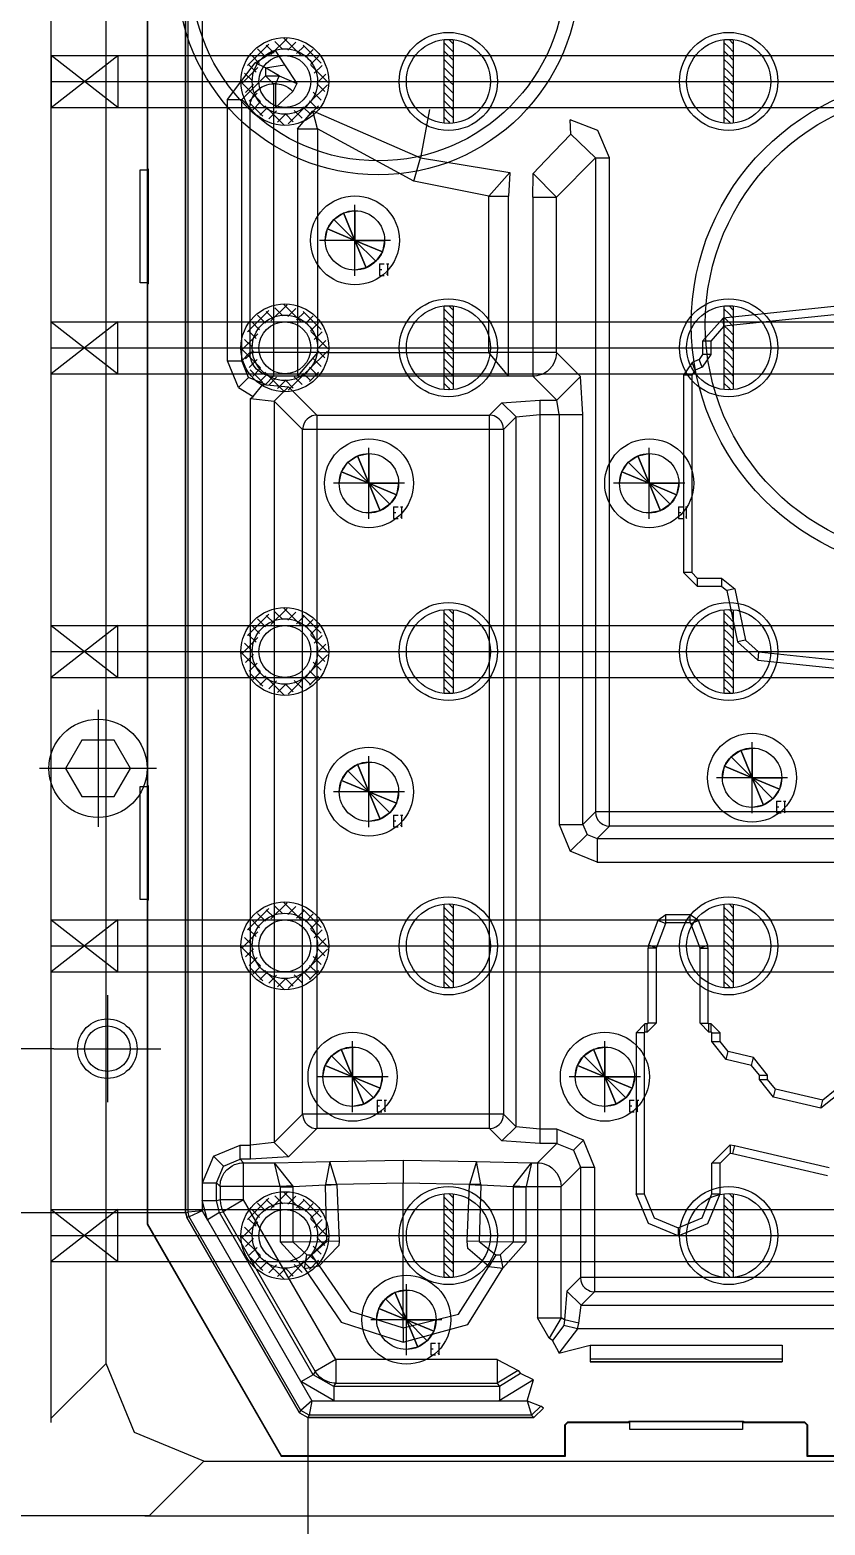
# Model space of a CAD drawing. Header units: millimetres. Extents: x -1 to 1014, y -756 to 757.
# Drawn here: x 95.2 to 140.9, y 82.8 to 168.7 of the extents above; entities that cross this region are included whole.
import ezdxf

# ---------------------------------------------------------------- set-up
doc = ezdxf.new("R2010")
doc.units = ezdxf.units.MM

# ---------------------------------------------------------------- blocks, each defined once
blk = doc.blocks.new('blockName2')
for points in [[(96.4318, 88.6623), (96.4318, 192.06)], [(99.5803, 92.0577), (99.5803, 191.791)], [(101.942, 184.652), (101.942, 160.679)], [(101.97, 184.652), (101.97, 160.698)], [(104.147, 184.652), (104.147, 100.708)], [(104.147, 100.708), (104.147, 184.652)], [(104.291, 100.747), (104.291, 184.652)], [(105.109, 184.652), (105.109, 100.82)], [(108.943, 167.884), (107.716, 166.657)], [(108.74, 167.157), (108.285, 167.612)], [(109.244, 167.365), (108.789, 167.82)], [(109.984, 168.213), (109.06, 167.289)], [(109.747, 167.574), (109.292, 168.029)], [(110.804, 167.229), (109.796, 168.238)], [(110.487, 168.004), (110.032, 167.549)], [(110.991, 167.796), (110.536, 167.341)], [(111.944, 166.802), (110.921, 167.824)], [(111.494, 167.587), (111.039, 167.132)], [(118.991, 168.143), (118.991, 163.338)], [(118.991, 167.976), (119.26, 167.707)], [(119.26, 167.707), (119.528, 167.439)], [(119.286, 168.156), (119.528, 167.913)], [(119.528, 168.143), (119.528, 163.338)], [(135.105, 168.143), (135.105, 163.338)], [(135.105, 167.976), (135.374, 167.707)], [(135.374, 167.707), (135.642, 167.439)], [(135.4, 168.156), (135.642, 167.913)], [(135.642, 168.143), (135.642, 163.338)], [(96.4318, 167.234), (270.999, 167.234)], [(96.4318, 167.234), (96.4318, 164.247)], [(96.4318, 164.247), (100.264, 167.234)], [(100.264, 164.247), (96.4318, 167.234)], [(100.264, 167.234), (100.264, 164.247)], [(106.562, 164.713), (108.149, 166.807)], [(108.2, 166.273), (107.745, 166.728)], [(108.409, 166.776), (107.954, 167.231)], [(108.149, 166.807), (109.309, 167.518)], [(108.737, 166.516), (108.149, 166.808)], [(109.309, 167.518), (109.838, 166.694)], [(111.791, 167.171), (111.336, 166.716)], [(118.991, 167.501), (119.259, 167.234)], [(118.991, 167.026), (119.26, 166.758)], [(119.259, 167.234), (119.26, 167.233)], [(119.26, 167.233), (119.528, 166.964)], [(119.26, 166.758), (119.528, 166.489)], [(135.105, 167.501), (135.373, 167.234)], [(135.105, 167.026), (135.374, 166.758)], [(135.373, 167.234), (135.374, 167.233)], [(135.374, 167.233), (135.642, 166.964)], [(135.374, 166.758), (135.642, 166.489)], [(107.378, 164.713), (108.737, 166.072)], [(108.311, 166.54), (107.388, 165.617)], [(107.992, 165.769), (107.537, 166.224)], [(108.737, 166.516), (109.838, 166.694)], [(108.737, 166.516), (108.737, 166.072)], [(109.529, 166.072), (108.737, 166.516)], [(108.737, 166.072), (109.529, 166.072)], [(109.205, 165.604), (108.737, 166.072)], [(109.529, 166.072), (109.322, 165.604)], [(109.529, 166.072), (110.544, 165.618)], [(109.838, 166.694), (110.544, 165.618)], [(112.357, 165.677), (111.349, 166.685)], [(111.999, 166.668), (111.544, 166.213)], [(112.208, 166.164), (111.708, 165.665)], [(118.991, 166.552), (119.26, 166.283)], [(118.991, 166.077), (119.26, 165.808)], [(119.26, 166.283), (119.528, 166.014)], [(135.105, 166.552), (135.374, 166.283)], [(135.105, 166.077), (135.374, 165.808)], [(135.374, 166.283), (135.642, 166.014)], [(96.4318, 165.741), (272.492, 165.741)], [(108.455, 164.594), (107.356, 165.692)], [(108.051, 165.568), (107.596, 165.113)], [(108.26, 165.065), (107.805, 164.61)], [(107.846, 164.245), (107.881, 164.547), (107.97, 164.806), (108.092, 165.02), (108.234, 165.191), (108.384, 165.324), (108.537, 165.425), (108.686, 165.499), (108.828, 165.549), (108.961, 165.581), (109.082, 165.598), (109.205, 165.604)], [(109.205, 165.604), (109.205, 148.799)], [(109.322, 165.604), (109.205, 165.604)], [(109.322, 165.604), (109.431, 165.6), (109.538, 165.587), (109.653, 165.563), (109.778, 165.525), (109.91, 165.47), (110.046, 165.394), (110.186, 165.294), (110.323, 165.164)], [(109.322, 165.604), (109.322, 164.245)], [(109.322, 164.245), (110.323, 165.164)], [(110.544, 165.618), (110.323, 165.164)], [(112.303, 165.547), (111.205, 164.449)], [(111.94, 164.67), (111.485, 165.125)], [(112.148, 165.173), (111.693, 165.628)], [(118.991, 165.602), (119.26, 165.333)], [(118.991, 165.127), (119.26, 164.859)], [(119.26, 165.808), (119.328, 165.741)], [(119.26, 165.333), (119.528, 165.065)], [(119.328, 165.741), (119.528, 165.54)], [(135.105, 165.602), (135.374, 165.333)], [(135.105, 165.127), (135.374, 164.859)], [(135.374, 165.808), (135.441, 165.741)], [(135.374, 165.333), (135.642, 165.065)], [(135.441, 165.741), (135.642, 165.54)], [(96.4318, 164.247), (270.999, 164.247)], [(106.562, 164.713), (107.378, 164.713)], [(106.562, 149.69), (106.562, 164.713)], [(107.378, 149.69), (107.378, 164.713)], [(107.378, 164.713), (107.846, 164.245)], [(107.846, 164.245), (107.846, 150.158)], [(107.846, 164.245), (109.322, 164.245)], [(108.596, 163.741), (107.86, 164.476)], [(108.468, 164.561), (108.013, 164.106)], [(108.884, 164.265), (108.429, 163.81)], [(109.811, 163.237), (108.713, 164.336)], [(111.151, 164.396), (110.053, 163.297)], [(111.35, 163.835), (110.895, 164.29)], [(111.8, 164.332), (111.269, 163.801)], [(111.731, 164.166), (111.276, 164.621)], [(118.991, 164.653), (119.26, 164.384)], [(118.991, 164.178), (119.26, 163.909)], [(119.26, 164.859), (119.528, 164.59)], [(119.26, 164.384), (119.396, 164.247)], [(119.396, 164.247), (119.528, 164.115)], [(135.105, 164.653), (135.374, 164.384)], [(135.105, 164.178), (135.374, 163.909)], [(135.374, 164.859), (135.642, 164.59)], [(135.374, 164.384), (135.51, 164.247)], [(135.51, 164.247), (135.642, 164.115)], [(109.388, 164.056), (108.933, 163.601)], [(109.936, 163.892), (109.436, 163.393)], [(110.343, 163.417), (109.888, 163.872)], [(110.847, 163.626), (110.392, 164.081)], [(110.592, 163.02), (111.474, 164.054)], [(111.474, 164.054), (117.661, 161.343)], [(111.736, 163.02), (111.474, 164.054)], [(118.181, 164.123), (117.661, 161.343)], [(118.991, 163.703), (119.26, 163.434)], [(119.26, 163.909), (119.528, 163.641)], [(119.26, 163.434), (119.365, 163.329)], [(126.298, 162.718), (126.266, 163.533)], [(128.526, 161.359), (127.859, 162.928), (126.266, 163.533)], [(135.105, 163.703), (135.374, 163.434)], [(135.374, 163.909), (135.642, 163.641)], [(135.374, 163.434), (135.479, 163.329)], [(110.592, 163.02), (110.592, 148.799)], [(110.592, 163.02), (111.736, 163.02)], [(111.736, 163.02), (111.736, 150.158)], [(117.269, 160.006), (111.736, 163.02)], [(124.85, 161.189), (126.298, 162.718)], [(126.298, 162.718), (127.71, 161.359)], [(117.269, 160.006), (117.661, 161.343)], [(117.661, 161.343), (122.794, 160.502)], [(124.134, 160.455), (124.85, 161.189)], [(125.469, 159.096), (127.71, 161.359)], [(127.71, 161.359), (127.71, 123.757)], [(127.71, 161.359), (128.526, 161.359)], [(128.526, 122.941), (128.526, 161.359)], [(101.533, 160.653), (101.97, 160.656)], [(101.533, 154.163), (101.533, 160.653)], [(101.95, 160.685), (101.942, 160.679)], [(102.013, 160.698), (101.97, 160.698)], [(101.994, 160.679), (101.97, 160.656)], [(101.97, 154.161), (101.97, 160.656)], [(102.013, 154.118), (102.013, 160.698)], [(121.579, 159.144), (117.269, 160.006)], [(121.579, 159.144), (122.794, 160.502)], [(122.794, 160.502), (122.794, 160.491), (122.793, 160.472), (122.723, 159.144)], [(124.109, 159.096), (124.133, 160.359), (124.133, 160.408), (124.134, 160.455)], [(124.134, 160.455), (125.469, 159.096)], [(121.579, 150.158), (121.579, 159.144)], [(121.579, 159.144), (122.723, 159.144)], [(122.723, 148.799), (122.723, 159.144)], [(124.109, 159.096), (124.109, 148.799)], [(124.109, 159.096), (125.469, 159.096)], [(125.469, 150.158), (125.469, 159.096)], [(113.889, 154.563), (113.889, 158.656)], [(115.935, 156.609), (111.842, 156.609)], [(115.301, 155.264), (115.301, 154.593), (115.569, 154.593)], [(115.301, 155.264), (115.569, 155.264)], [(115.301, 154.929), (115.435, 154.929)], [(115.703, 154.705), (115.771, 154.593), (115.771, 155.264)], [(115.703, 155.264), (115.838, 155.264)], [(101.97, 154.161), (101.533, 154.163)], [(101.942, 154.137), (101.942, 125.242)], [(101.95, 154.131), (101.942, 154.137)], [(101.994, 154.137), (101.97, 154.161)], [(101.97, 154.118), (101.97, 125.261)], [(102.013, 154.118), (101.97, 154.118)], [(108.943, 152.576), (107.716, 151.349)], [(108.74, 151.849), (108.285, 152.304)], [(109.244, 152.057), (108.789, 152.512)], [(109.984, 152.904), (109.06, 151.981)], [(109.747, 152.266), (109.292, 152.721)], [(110.804, 151.921), (109.796, 152.929)], [(110.487, 152.696), (110.032, 152.241)], [(110.991, 152.487), (110.536, 152.032)], [(111.944, 151.494), (110.921, 152.516)], [(111.494, 152.279), (111.039, 151.824)], [(118.991, 152.834), (118.991, 148.03)], [(118.991, 152.668), (119.26, 152.399)], [(118.991, 152.193), (119.259, 151.926)], [(119.26, 152.399), (119.528, 152.13)], [(119.286, 152.848), (119.528, 152.605)], [(119.528, 152.834), (119.528, 148.03)], [(135.055, 152.137), (133.867, 150.818)], [(142.143, 152.882), (135.055, 152.137)], [(135.105, 151.668), (135.055, 152.137)], [(135.105, 152.834), (135.105, 148.03)], [(135.105, 152.668), (135.374, 152.399)], [(142.192, 152.413), (135.105, 151.668)], [(135.105, 152.193), (135.373, 151.926)], [(135.374, 152.399), (135.642, 152.13)], [(135.4, 152.848), (135.642, 152.605)], [(135.642, 152.834), (135.642, 148.03)], [(96.4318, 151.926), (270.999, 151.926)], [(96.4318, 148.939), (96.4318, 151.926)], [(96.4318, 151.926), (100.264, 148.939)], [(100.264, 151.926), (96.4318, 148.939)], [(100.264, 148.939), (100.264, 151.926)], [(108.2, 150.964), (107.745, 151.419)], [(108.409, 151.468), (107.954, 151.923)], [(111.791, 151.863), (111.336, 151.408)], [(112.357, 150.368), (111.349, 151.377)], [(111.999, 151.359), (111.544, 150.904)], [(118.991, 151.718), (119.26, 151.45)], [(119.259, 151.926), (119.26, 151.924)], [(119.26, 151.924), (119.528, 151.656)], [(119.26, 151.45), (119.528, 151.181)], [(135.105, 151.668), (134.34, 150.818)], [(135.105, 151.718), (135.374, 151.45)], [(135.373, 151.926), (135.374, 151.924)], [(135.374, 151.924), (135.642, 151.656)], [(135.374, 151.45), (135.642, 151.181)], [(96.4318, 150.432), (272.492, 150.432)], [(108.311, 151.232), (107.388, 150.309)], [(107.992, 150.461), (107.537, 150.916)], [(112.208, 150.856), (111.708, 150.356)], [(118.991, 151.243), (119.26, 150.975)], [(118.991, 150.769), (119.26, 150.5)], [(119.26, 150.975), (119.528, 150.706)], [(119.26, 150.5), (119.328, 150.432)], [(119.328, 150.432), (119.528, 150.231)], [(134.34, 150.818), (133.867, 150.818)], [(133.867, 150.818), (133.867, 150.039)], [(134.34, 150.818), (134.34, 150.039)], [(135.105, 151.243), (135.374, 150.975)], [(135.105, 150.769), (135.374, 150.5)], [(135.374, 150.975), (135.642, 150.706)], [(135.374, 150.5), (135.441, 150.432)], [(135.441, 150.432), (135.642, 150.231)], [(107.198, 148.151), (106.562, 149.69)], [(106.562, 149.69), (107.378, 149.69)], [(108.455, 149.285), (107.356, 150.384)], [(107.846, 150.158), (107.378, 149.69)], [(107.774, 148.727), (107.378, 149.69)], [(108.051, 150.26), (107.596, 149.805)], [(108.26, 149.756), (107.805, 149.301)], [(109.205, 148.799), (109.077, 148.805), (108.956, 148.823), (108.824, 148.855), (108.682, 148.906), (108.533, 148.98), (108.382, 149.081), (108.232, 149.214), (108.091, 149.385), (107.969, 149.598), (107.881, 149.856), (107.846, 150.158)], [(111.736, 150.158), (107.846, 150.158)], [(111.736, 150.158), (110.592, 148.799)], [(112.303, 150.239), (111.205, 149.141)], [(111.94, 149.361), (111.485, 149.816)], [(112.148, 149.865), (111.693, 150.32)], [(111.736, 150.158), (121.579, 150.158)], [(118.991, 150.294), (119.26, 150.025)], [(118.991, 149.819), (119.26, 149.55)], [(119.26, 150.025), (119.528, 149.757)], [(119.26, 149.55), (119.528, 149.282)], [(122.723, 148.799), (121.579, 150.158)], [(125.469, 150.158), (121.579, 150.158)], [(125.469, 150.158), (125.433, 149.856), (125.345, 149.597), (125.223, 149.384), (125.081, 149.212), (124.931, 149.079), (124.778, 148.978), (124.629, 148.905), (124.486, 148.854), (124.353, 148.822), (124.233, 148.805), (124.109, 148.799)], [(126.852, 148.775), (125.469, 150.158)], [(133.266, 149.587), (132.777, 148.862)], [(133.674, 149.752), (133.266, 149.587)], [(133.443, 149.149), (133.266, 149.587)], [(133.867, 150.039), (133.674, 149.752)], [(133.851, 149.314), (133.674, 149.752)], [(134.34, 150.039), (133.851, 149.314)], [(134.34, 150.039), (133.867, 150.039)], [(135.105, 150.294), (135.374, 150.025)], [(135.105, 149.819), (135.374, 149.55)], [(135.374, 150.025), (135.642, 149.757)], [(135.374, 149.55), (135.642, 149.282)], [(96.4318, 148.939), (270.999, 148.939)], [(107.774, 148.727), (107.198, 148.151)], [(108.737, 148.331), (107.774, 148.727)], [(108.596, 148.432), (107.86, 149.168)], [(108.468, 149.253), (108.013, 148.798)], [(108.884, 148.956), (108.429, 148.501)], [(109.811, 147.929), (108.713, 149.027)], [(109.205, 148.799), (108.737, 148.331)], [(109.388, 148.748), (108.933, 148.293)], [(110.592, 148.799), (109.205, 148.799)], [(111.151, 149.087), (110.053, 147.989)], [(110.847, 148.318), (110.392, 148.773)], [(122.723, 148.799), (110.592, 148.799)], [(111.35, 148.526), (110.895, 148.981)], [(111.8, 149.023), (111.269, 148.492)], [(111.731, 148.858), (111.276, 149.313)], [(118.991, 149.344), (119.26, 149.076)], [(118.991, 148.87), (119.26, 148.601)], [(119.26, 149.076), (119.396, 148.939)], [(119.396, 148.939), (119.528, 148.807)], [(124.109, 148.799), (122.723, 148.799)], [(125.493, 147.416), (124.109, 148.799)], [(125.493, 147.416), (126.852, 148.775)], [(126.994, 146.6), (126.852, 148.775)], [(132.777, 148.862), (132.777, 137.509)], [(133.249, 148.862), (132.777, 148.862)], [(133.443, 149.149), (133.249, 148.862)], [(133.249, 148.862), (133.249, 137.509)], [(133.851, 149.314), (133.443, 149.149)], [(135.105, 149.344), (135.374, 149.076)], [(135.105, 148.87), (135.374, 148.601)], [(135.374, 149.076), (135.51, 148.939)], [(135.51, 148.939), (135.642, 148.807)], [(107.198, 148.151), (108.039, 147.63)], [(108.039, 147.63), (108.587, 148.323)], [(108.587, 148.323), (108.737, 148.331)], [(108.587, 148.323), (110.064, 148.189)], [(109.249, 147.373), (110.064, 148.189)], [(109.936, 148.584), (109.436, 148.084)], [(110.343, 148.109), (109.888, 148.564)], [(110.064, 148.189), (111.696, 146.558)], [(118.991, 148.395), (119.26, 148.126)], [(119.26, 148.601), (119.528, 148.332)], [(119.26, 148.126), (119.365, 148.021)], [(135.105, 148.395), (135.374, 148.126)], [(135.374, 148.601), (135.642, 148.332)], [(135.374, 148.126), (135.479, 148.021)], [(107.889, 147.515), (108.039, 147.629)], [(107.889, 103.789), (107.889, 147.515)], [(107.889, 147.515), (109.249, 147.373)], [(109.249, 147.373), (109.249, 104.747)], [(110.88, 145.742), (109.249, 147.373)], [(121.619, 146.558), (122.335, 147.274)], [(122.335, 147.274), (124.511, 147.416)], [(123.151, 146.458), (122.335, 147.274)], [(124.511, 147.416), (124.511, 104.704)], [(124.511, 147.416), (125.493, 147.416)], [(125.634, 146.6), (125.493, 147.416)], [(111.696, 146.558), (111.612, 146.553), (111.527, 146.539), (111.434, 146.513), (111.336, 146.472), (111.236, 146.414), (111.136, 146.333), (111.043, 146.228), (110.962, 146.095), (110.903, 145.932), (110.88, 145.742)], [(111.696, 146.558), (121.619, 146.558)], [(111.696, 146.558), (111.696, 105.562)], [(121.619, 105.562), (121.619, 146.558)], [(122.435, 145.742), (122.412, 145.933), (122.353, 146.095), (122.272, 146.228), (122.178, 146.333), (122.079, 146.413), (121.98, 146.472), (121.883, 146.513), (121.791, 146.539), (121.707, 146.553), (121.619, 146.558)], [(123.151, 146.458), (122.435, 145.742)], [(123.151, 146.458), (124.511, 146.6)], [(123.151, 105.662), (123.151, 146.458)], [(124.511, 146.6), (126.994, 146.6)], [(125.634, 146.6), (125.634, 123.041)], [(126.994, 123.041), (126.994, 146.6)], [(122.435, 145.742), (110.88, 145.742)], [(110.88, 106.378), (110.88, 145.742)], [(122.435, 145.742), (122.435, 106.378)], [(114.694, 140.597), (114.694, 144.69)], [(130.808, 140.597), (130.808, 144.69)], [(116.741, 142.644), (112.648, 142.644)], [(132.855, 142.644), (128.762, 142.644)], [(116.106, 141.299), (116.106, 140.628), (116.375, 140.628)], [(116.106, 141.299), (116.375, 141.299)], [(116.106, 140.963), (116.241, 140.963)], [(116.509, 140.739), (116.576, 140.628), (116.576, 141.299)], [(116.509, 141.299), (116.643, 141.299)], [(132.489, 141.299), (132.489, 140.628), (132.757, 140.628)], [(132.489, 141.299), (132.757, 141.299)], [(132.489, 140.963), (132.623, 140.963)], [(132.892, 140.739), (132.959, 140.628), (132.959, 141.299)], [(132.892, 141.299), (133.026, 141.299)], [(133.249, 137.509), (132.777, 137.509)], [(132.777, 137.509), (133.559, 136.728)], [(133.249, 137.509), (133.559, 137.2)], [(133.559, 137.2), (134.958, 137.2)], [(133.559, 137.2), (133.559, 136.728)], [(133.559, 136.728), (134.958, 136.728)], [(134.958, 137.2), (134.958, 136.728)], [(134.958, 137.2), (135.722, 136.581)], [(134.958, 136.728), (135.261, 136.482)], [(135.722, 136.581), (135.261, 136.482)], [(135.261, 136.482), (135.889, 133.528)], [(135.722, 136.581), (136.35, 133.626)], [(108.943, 135.119), (107.716, 133.893)], [(109.244, 134.6), (108.789, 135.055)], [(109.984, 135.448), (109.06, 134.524)], [(109.747, 134.809), (109.292, 135.264)], [(110.804, 134.464), (109.796, 135.473)], [(110.487, 135.239), (110.032, 134.784)], [(110.991, 135.031), (110.536, 134.576)], [(111.944, 134.037), (110.921, 135.059)], [(118.991, 135.378), (118.991, 130.573)], [(118.991, 135.211), (119.26, 134.942)], [(119.26, 134.942), (119.528, 134.674)], [(119.286, 135.391), (119.528, 135.149)], [(119.528, 135.378), (119.528, 130.573)], [(135.105, 135.378), (135.105, 130.573)], [(135.105, 135.211), (135.374, 134.942)], [(135.374, 134.942), (135.642, 134.674)], [(135.4, 135.391), (135.642, 135.149)], [(135.642, 135.378), (135.642, 130.573)], [(96.4318, 134.469), (270.999, 134.469)], [(100.264, 134.469), (96.4318, 131.482)], [(96.4318, 134.469), (100.264, 131.482)], [(96.4318, 131.482), (96.4318, 134.469)], [(100.264, 131.482), (100.264, 134.469)], [(108.409, 134.011), (107.954, 134.466)], [(108.74, 134.392), (108.285, 134.847)], [(111.494, 134.822), (111.039, 134.367)], [(111.791, 134.406), (111.336, 133.951)], [(118.991, 134.736), (119.259, 134.469)], [(118.991, 134.261), (119.26, 133.993)], [(119.259, 134.469), (119.26, 134.468)], [(119.26, 134.468), (119.528, 134.199)], [(135.105, 134.736), (135.373, 134.469)], [(135.105, 134.261), (135.374, 133.993)], [(135.373, 134.469), (135.374, 134.468)], [(135.374, 134.468), (135.642, 134.199)], [(108.311, 133.775), (107.388, 132.852)], [(107.992, 133.004), (107.537, 133.459)], [(108.2, 133.508), (107.745, 133.963)], [(112.357, 132.912), (111.349, 133.92)], [(111.999, 133.903), (111.544, 133.448)], [(112.208, 133.399), (111.708, 132.9)], [(118.991, 133.787), (119.26, 133.518)], [(118.991, 133.312), (119.26, 133.043)], [(119.26, 133.993), (119.528, 133.724)], [(119.26, 133.518), (119.528, 133.249)], [(135.105, 133.787), (135.374, 133.518)], [(135.105, 133.312), (135.374, 133.043)], [(135.374, 133.993), (135.642, 133.724)], [(135.374, 133.518), (135.642, 133.249)], [(136.35, 133.626), (135.889, 133.528)], [(135.889, 133.528), (137.047, 132.484)], [(136.35, 133.626), (137.097, 132.954)], [(96.4318, 132.976), (272.492, 132.976)], [(108.455, 131.829), (107.356, 132.927)], [(108.051, 132.803), (107.596, 132.348)], [(112.303, 132.782), (111.205, 131.684)], [(111.94, 131.905), (111.485, 132.36)], [(112.148, 132.408), (111.693, 132.863)], [(118.991, 132.837), (119.26, 132.569)], [(118.991, 132.362), (119.26, 132.094)], [(119.26, 133.043), (119.328, 132.976)], [(119.26, 132.569), (119.528, 132.3)], [(119.328, 132.976), (119.528, 132.775)], [(135.105, 132.837), (135.374, 132.569)], [(135.105, 132.362), (135.374, 132.094)], [(135.374, 133.043), (135.441, 132.976)], [(135.374, 132.569), (135.642, 132.3)], [(135.441, 132.976), (135.642, 132.775)], [(137.097, 132.954), (137.047, 132.484)], [(137.047, 132.484), (141.5, 132.016)], [(137.097, 132.954), (142.192, 132.418)], [(108.26, 132.3), (107.805, 131.845)], [(108.596, 130.976), (107.86, 131.711)], [(108.468, 131.796), (108.013, 131.341)], [(108.884, 131.5), (108.429, 131.045)], [(109.811, 130.472), (108.713, 131.571)], [(111.151, 131.631), (110.053, 130.532)], [(111.35, 131.07), (110.895, 131.525)], [(111.8, 131.567), (111.269, 131.036)], [(111.731, 131.401), (111.276, 131.856)], [(118.991, 131.888), (119.26, 131.619)], [(119.26, 132.094), (119.528, 131.825)], [(119.26, 131.619), (119.396, 131.482)], [(135.105, 131.888), (135.374, 131.619)], [(135.374, 132.094), (135.642, 131.825)], [(135.374, 131.619), (135.51, 131.482)], [(96.4318, 131.482), (270.999, 131.482)], [(109.388, 131.291), (108.933, 130.836)], [(109.936, 131.127), (109.436, 130.628)], [(110.343, 130.652), (109.888, 131.107)], [(110.847, 130.861), (110.392, 131.316)], [(118.991, 131.413), (119.26, 131.144)], [(118.991, 130.938), (119.26, 130.669)], [(119.26, 131.144), (119.528, 130.876)], [(119.26, 130.669), (119.365, 130.564)], [(119.396, 131.482), (119.528, 131.35)], [(135.105, 131.413), (135.374, 131.144)], [(135.105, 130.938), (135.374, 130.669)], [(135.374, 131.144), (135.642, 130.876)], [(135.374, 130.669), (135.479, 130.564)], [(135.51, 131.482), (135.642, 131.35)], [(99.1175, 129.619), (99.1175, 122.904)], [(98.1871, 127.873), (97.2568, 126.261), (98.1871, 124.65), (100.048, 124.65), (100.978, 126.261), (100.048, 127.873), (98.1871, 127.873)], [(136.717, 123.678), (136.717, 127.771)], [(114.694, 122.872), (114.694, 126.965)], [(102.475, 126.261), (95.7604, 126.261)], [(138.763, 125.724), (134.67, 125.724)], [(101.533, 125.216), (101.97, 125.219)], [(101.533, 118.726), (101.533, 125.216)], [(101.95, 125.248), (101.942, 125.242)], [(102.013, 125.261), (101.97, 125.261)], [(101.994, 125.242), (101.97, 125.219)], [(101.97, 118.724), (101.97, 125.219)], [(102.013, 118.681), (102.013, 125.261)], [(116.741, 124.919), (112.648, 124.919)], [(127.71, 123.757), (126.994, 123.041)], [(142.447, 123.757), (127.71, 123.757)], [(127.71, 123.757), (127.734, 123.566), (127.792, 123.404), (127.873, 123.271), (127.967, 123.166), (128.066, 123.086), (128.166, 123.027), (128.263, 122.986), (128.355, 122.96), (128.439, 122.946), (128.526, 122.941)], [(138.129, 124.379), (138.129, 123.708), (138.397, 123.708)], [(138.129, 124.379), (138.397, 124.379)], [(138.129, 124.044), (138.263, 124.044)], [(138.532, 123.82), (138.599, 123.708), (138.599, 124.379)], [(138.532, 124.379), (138.666, 124.379)], [(116.106, 123.574), (116.106, 122.902), (116.375, 122.902)], [(116.106, 123.574), (116.375, 123.574)], [(116.106, 123.238), (116.241, 123.238)], [(116.509, 123.014), (116.576, 122.902), (116.576, 123.574)], [(116.509, 123.574), (116.643, 123.574)], [(125.634, 123.041), (126.271, 121.502)], [(125.634, 123.041), (126.994, 123.041)], [(126.994, 123.041), (127.23, 122.461)], [(128.526, 122.941), (127.81, 122.225)], [(142.447, 122.941), (128.526, 122.941)], [(126.271, 121.502), (127.23, 122.461)], [(127.23, 122.461), (127.81, 122.225)], [(127.81, 122.225), (141.731, 122.225)], [(127.81, 122.225), (127.81, 120.865)], [(127.81, 120.865), (126.271, 121.502)], [(127.81, 120.865), (143.09, 120.865)], [(101.97, 118.724), (101.533, 118.726)], [(101.942, 118.7), (101.942, 100.065)], [(101.95, 118.694), (101.942, 118.7)], [(101.994, 118.7), (101.97, 118.724)], [(101.97, 118.681), (101.97, 100.073)], [(102.013, 118.681), (101.97, 118.681)], [(108.943, 118.2), (107.716, 116.973)], [(108.74, 117.472), (108.285, 117.927)], [(109.244, 117.681), (108.789, 118.136)], [(109.984, 118.528), (109.06, 117.605)], [(109.747, 117.889), (109.292, 118.344)], [(110.804, 117.545), (109.796, 118.553)], [(110.487, 118.32), (110.032, 117.865)], [(110.991, 118.111), (110.536, 117.656)], [(111.944, 117.118), (110.921, 118.14)], [(111.494, 117.902), (111.039, 117.447)], [(118.991, 118.458), (118.991, 113.654)], [(118.991, 118.291), (119.26, 118.023)], [(118.991, 117.817), (119.259, 117.549)], [(119.26, 118.023), (119.528, 117.754)], [(119.286, 118.472), (119.528, 118.229)], [(119.528, 118.458), (119.528, 113.654)], [(131.771, 117.846), (131.294, 117.515)], [(133.165, 117.846), (131.771, 117.846)], [(131.771, 117.374), (131.771, 117.846)], [(133.165, 117.374), (133.165, 117.846)], [(133.641, 117.515), (133.165, 117.846)], [(135.105, 118.458), (135.105, 113.654)], [(135.105, 118.291), (135.374, 118.023)], [(135.105, 117.817), (135.373, 117.549)], [(135.374, 118.023), (135.642, 117.754)], [(135.4, 118.472), (135.642, 118.229)], [(135.642, 118.458), (135.642, 113.654)], [(96.4318, 117.549), (270.999, 117.549)], [(100.264, 117.549), (96.4318, 114.563)], [(96.4318, 117.549), (100.264, 114.563)], [(96.4318, 114.563), (96.4318, 117.549)], [(100.264, 114.563), (100.264, 117.549)], [(108.2, 116.588), (107.745, 117.043)], [(108.409, 117.092), (107.954, 117.547)], [(111.791, 117.487), (111.336, 117.032)], [(112.357, 115.992), (111.349, 117)], [(111.999, 116.983), (111.544, 116.528)], [(118.991, 117.342), (119.26, 117.073)], [(119.259, 117.549), (119.26, 117.548)], [(119.26, 117.548), (119.528, 117.279)], [(119.26, 117.073), (119.528, 116.805)], [(131.294, 117.515), (130.765, 116.103)], [(131.737, 117.35), (131.205, 115.931)], [(131.737, 117.35), (131.294, 117.515)], [(131.771, 117.374), (131.757, 117.371), (131.744, 117.362), (131.737, 117.35)], [(133.165, 117.374), (131.771, 117.374)], [(133.199, 117.35), (133.191, 117.362), (133.179, 117.371), (133.165, 117.374)], [(133.199, 117.35), (133.641, 117.515)], [(133.731, 115.931), (133.199, 117.35)], [(134.171, 116.103), (133.641, 117.515)], [(135.105, 117.342), (135.374, 117.073)], [(135.373, 117.549), (135.374, 117.548)], [(135.374, 117.548), (135.642, 117.279)], [(135.374, 117.073), (135.642, 116.805)], [(96.4318, 116.056), (272.492, 116.056)], [(108.311, 116.856), (107.388, 115.932)], [(107.992, 116.084), (107.537, 116.539)], [(112.208, 116.48), (111.708, 115.98)], [(118.991, 116.867), (119.26, 116.598)], [(118.991, 116.392), (119.26, 116.124)], [(119.26, 116.598), (119.528, 116.33)], [(119.26, 116.124), (119.328, 116.056)], [(119.328, 116.056), (119.528, 115.855)], [(130.765, 116.103), (130.746, 115.93)], [(131.207, 115.937), (130.765, 116.103)], [(133.729, 115.937), (134.171, 116.103)], [(134.203, 115.925), (134.16, 116.093)], [(135.105, 116.867), (135.374, 116.598)], [(135.105, 116.392), (135.374, 116.124)], [(135.374, 116.598), (135.642, 116.33)], [(135.374, 116.124), (135.441, 116.056)], [(135.441, 116.056), (135.642, 115.855)], [(108.455, 114.909), (107.356, 116.008)], [(108.051, 115.884), (107.596, 115.429)], [(108.26, 115.38), (107.805, 114.925)], [(112.303, 115.863), (111.205, 114.764)], [(111.94, 114.985), (111.485, 115.44)], [(112.148, 115.489), (111.693, 115.944)], [(118.991, 115.917), (119.26, 115.649)], [(118.991, 115.443), (119.26, 115.174)], [(119.26, 115.649), (119.528, 115.38)], [(119.26, 115.174), (119.528, 114.906)], [(130.733, 115.925), (130.733, 111.613)], [(131.205, 115.925), (130.733, 115.925)], [(131.205, 115.931), (131.205, 111.613)], [(133.731, 111.613), (133.731, 115.931)], [(133.731, 115.925), (134.203, 115.925)], [(134.203, 111.613), (134.203, 115.925)], [(135.105, 115.917), (135.374, 115.649)], [(135.105, 115.443), (135.374, 115.174)], [(135.374, 115.649), (135.642, 115.38)], [(135.374, 115.174), (135.642, 114.906)], [(96.4318, 114.563), (270.999, 114.563)], [(108.596, 114.056), (107.86, 114.792)], [(108.468, 114.877), (108.013, 114.422)], [(108.884, 114.58), (108.429, 114.125)], [(109.811, 113.553), (108.713, 114.651)], [(109.388, 114.372), (108.933, 113.917)], [(111.151, 114.711), (110.053, 113.613)], [(110.847, 113.941), (110.392, 114.396)], [(111.35, 114.15), (110.895, 114.605)], [(111.8, 114.647), (111.269, 114.116)], [(111.731, 114.481), (111.276, 114.936)], [(118.991, 114.968), (119.26, 114.699)], [(118.991, 114.493), (119.26, 114.225)], [(119.26, 114.699), (119.396, 114.563)], [(119.396, 114.563), (119.528, 114.431)], [(135.105, 114.968), (135.374, 114.699)], [(135.105, 114.493), (135.374, 114.225)], [(135.374, 114.699), (135.51, 114.563)], [(135.51, 114.563), (135.642, 114.431)], [(109.936, 114.207), (109.436, 113.708)], [(110.343, 113.733), (109.888, 114.188)], [(118.991, 114.018), (119.26, 113.75)], [(119.26, 114.225), (119.528, 113.956)], [(119.26, 113.75), (119.365, 113.645)], [(135.105, 114.018), (135.374, 113.75)], [(135.374, 114.225), (135.642, 113.956)], [(135.374, 113.75), (135.479, 113.645)], [(99.6546, 113.217), (99.6546, 107.078)], [(130.56, 111.576), (130.051, 111.067)], [(130.523, 111.067), (130.051, 111.067)], [(130.051, 111.067), (130.051, 101.799)], [(130.56, 111.104), (130.542, 111.099), (130.528, 111.085), (130.523, 111.067)], [(130.523, 111.067), (130.523, 101.799)], [(130.696, 111.576), (130.56, 111.576)], [(130.56, 111.104), (130.56, 111.576)], [(130.696, 111.104), (130.56, 111.104)], [(130.733, 111.613), (130.728, 111.594), (130.714, 111.581), (130.696, 111.576)], [(131.205, 111.613), (130.696, 111.104)], [(130.696, 111.104), (130.696, 111.576)], [(131.205, 111.613), (130.733, 111.613)], [(133.731, 111.613), (134.203, 111.613)], [(134.24, 111.104), (133.731, 111.613)], [(134.24, 111.576), (134.222, 111.581), (134.208, 111.594), (134.203, 111.613)], [(134.376, 111.576), (134.24, 111.576)], [(134.24, 111.104), (134.24, 111.576)], [(134.376, 111.104), (134.24, 111.104)], [(134.376, 111.104), (134.376, 111.576)], [(134.885, 111.067), (134.376, 111.576)], [(134.413, 111.067), (134.408, 111.086), (134.394, 111.099), (134.376, 111.104)], [(134.413, 111.067), (134.885, 111.067)], [(134.413, 110.553), (134.413, 111.067)], [(134.885, 110.553), (134.885, 111.067)], [(96.5849, 110.148), (31.734, 110.148)], [(96.5849, 110.148), (102.724, 110.148)], [(113.753, 106.49), (113.753, 110.583)], [(128.256, 106.49), (128.256, 110.583)], [(134.413, 110.553), (134.885, 110.553)], [(135.229, 109.526), (134.413, 110.553)], [(135.336, 109.986), (134.885, 110.553)], [(135.229, 109.526), (135.336, 109.986)], [(136.688, 109.189), (135.229, 109.526)], [(136.794, 109.649), (135.336, 109.986)], [(136.688, 109.189), (136.794, 109.649)], [(137.138, 108.622), (136.688, 109.189)], [(137.611, 108.622), (136.794, 109.649)], [(115.799, 108.536), (111.707, 108.536)], [(130.302, 108.536), (126.209, 108.536)], [(137.138, 108.622), (137.611, 108.622)], [(137.138, 108.385), (137.138, 108.622)], [(137.138, 108.385), (137.611, 108.385)], [(137.955, 107.358), (137.138, 108.385)], [(137.611, 108.385), (137.611, 108.622)], [(138.061, 107.818), (137.611, 108.385)], [(137.955, 107.358), (138.061, 107.818)], [(140.787, 107.188), (138.061, 107.818)], [(141.972, 107.755), (140.681, 106.728)], [(141.5, 107.755), (140.787, 107.188)], [(115.165, 107.191), (115.165, 106.52), (115.434, 106.52)], [(115.165, 107.191), (115.434, 107.191)], [(115.165, 106.855), (115.299, 106.855)], [(115.568, 106.632), (115.635, 106.52), (115.635, 107.191)], [(115.568, 107.191), (115.702, 107.191)], [(129.668, 107.191), (129.668, 106.52), (129.936, 106.52)], [(129.668, 107.191), (129.936, 107.191)], [(129.668, 106.855), (129.802, 106.855)], [(130.07, 106.632), (130.138, 106.52), (130.138, 107.191)], [(130.07, 107.191), (130.205, 107.191)], [(140.681, 106.728), (137.955, 107.358)], [(140.681, 106.728), (140.787, 107.188)], [(109.249, 104.747), (110.88, 106.378)], [(122.435, 106.378), (110.88, 106.378)], [(110.88, 106.378), (110.903, 106.187), (110.962, 106.025), (111.043, 105.892), (111.136, 105.787), (111.235, 105.707), (111.335, 105.648), (111.432, 105.607), (111.524, 105.581), (111.608, 105.567), (111.696, 105.562)], [(121.619, 105.562), (121.703, 105.567), (121.788, 105.581), (121.881, 105.607), (121.979, 105.648), (122.079, 105.706), (122.179, 105.787), (122.272, 105.892), (122.353, 106.025), (122.412, 106.188), (122.435, 106.378)], [(122.435, 106.378), (123.151, 105.662)], [(111.696, 105.562), (110.064, 103.931)], [(121.619, 105.562), (111.696, 105.562)], [(122.335, 104.846), (121.619, 105.562)], [(123.151, 105.662), (122.335, 104.846)], [(124.511, 105.52), (123.151, 105.662)], [(125.493, 105.52), (124.511, 105.52)], [(125.493, 105.52), (125.493, 104.704)], [(127.031, 104.884), (125.493, 105.52)], [(127.031, 104.884), (126.456, 104.308)], [(127.668, 103.345), (127.031, 104.884)], [(105.75, 103.969), (107.289, 104.605)], [(107.289, 104.605), (107.889, 104.605)], [(107.289, 103.789), (107.289, 104.605)], [(109.249, 104.747), (107.889, 104.605)], [(110.064, 103.931), (109.249, 104.747)], [(124.511, 104.704), (122.335, 104.846)], [(124.376, 103.588), (125.493, 104.704)], [(125.493, 104.704), (124.511, 104.704)], [(125.493, 104.704), (126.456, 104.308)], [(126.456, 104.308), (126.852, 103.345)], [(134.413, 103.558), (135.466, 104.612)], [(135.466, 104.14), (134.885, 103.558)], [(135.466, 104.612), (135.466, 104.14)], [(135.466, 104.612), (135.703, 104.585)], [(135.466, 104.14), (135.594, 104.119)], [(135.703, 104.585), (135.597, 104.125)], [(135.597, 104.125), (141.049, 102.867)], [(135.703, 104.585), (141.155, 103.327)], [(105.75, 103.969), (105.114, 102.411)], [(106.325, 103.393), (105.75, 103.969)], [(105.929, 102.43), (106.325, 103.393)], [(106.131, 102.228), (106.166, 102.531), (106.255, 102.79), (106.377, 103.003), (106.518, 103.175), (106.669, 103.308), (106.821, 103.409), (106.97, 103.482), (107.113, 103.533), (107.246, 103.565), (107.366, 103.582), (107.49, 103.588)], [(106.325, 103.393), (107.289, 103.789)], [(107.889, 103.789), (107.289, 103.789)], [(107.289, 103.789), (107.49, 103.588)], [(107.49, 103.588), (109.271, 103.588)], [(107.49, 101.458), (107.49, 103.588)], [(110.064, 103.931), (107.889, 103.789)], [(109.271, 103.588), (112.443, 103.669)], [(109.581, 102.228), (109.271, 103.588)], [(110.308, 102.26), (109.271, 103.588)], [(112.443, 103.669), (112.192, 102.347)], [(112.443, 103.669), (116.658, 103.733)], [(112.848, 102.35), (112.443, 103.669)], [(116.658, 103.733), (116.657, 102.421)], [(116.658, 103.733), (120.871, 103.669)], [(120.871, 103.669), (120.467, 102.35)], [(121.123, 102.347), (120.871, 103.669)], [(120.871, 103.669), (124.044, 103.588)], [(123.006, 102.26), (124.044, 103.588)], [(124.044, 103.588), (123.733, 102.228)], [(124.044, 103.588), (124.376, 103.588)], [(124.376, 103.588), (124.376, 94.6819)], [(124.376, 103.588), (124.504, 103.581), (124.626, 103.564), (124.758, 103.532), (124.9, 103.481), (125.048, 103.407), (125.2, 103.306), (125.35, 103.173), (125.491, 103.002), (125.612, 102.789), (125.7, 102.531), (125.736, 102.228)], [(125.736, 102.228), (126.852, 103.345)], [(126.852, 103.345), (127.668, 103.345)], [(126.852, 103.345), (126.852, 96.989)], [(127.668, 103.345), (127.668, 96.1732)], [(134.885, 103.558), (134.413, 103.558)], [(134.413, 101.799), (134.413, 103.558)], [(134.885, 101.799), (134.885, 103.558)], [(105.111, 102.43), (105.929, 102.43)], [(105.929, 101.404), (105.929, 102.43)], [(105.929, 102.43), (106.131, 102.228)], [(112.191, 102.304), (110.31, 102.208)], [(112.192, 102.347), (112.191, 102.304)], [(112.191, 102.304), (112.848, 102.332)], [(112.28, 99.0644), (112.191, 102.304)], [(112.192, 102.347), (112.848, 102.341)], [(116.657, 102.421), (112.847, 102.35)], [(112.847, 102.35), (112.977, 99.0928)], [(120.467, 102.35), (116.657, 102.421)], [(116.657, 98.839), (116.657, 102.421)], [(120.338, 99.0926), (120.467, 102.35)], [(121.123, 102.347), (120.467, 102.35)], [(120.467, 102.332), (121.123, 102.304)], [(121.123, 102.304), (121.034, 99.0643)], [(121.123, 102.347), (121.123, 102.304)], [(123.004, 102.208), (121.123, 102.304)], [(105.415, 100.299), (105.114, 101.424)], [(106.131, 101.458), (105.929, 101.404)], [(109.581, 102.228), (106.131, 102.228)], [(106.131, 102.228), (106.131, 101.458)], [(107.49, 101.458), (106.131, 101.458)], [(106.131, 101.458), (106.151, 101.222), (106.213, 100.993), (106.313, 100.778)], [(107.49, 101.458), (106.313, 100.778)], [(112.788, 92.2824), (107.49, 101.458)], [(108.943, 101.549), (107.716, 100.322)], [(109.244, 101.03), (108.789, 101.485)], [(109.984, 101.877), (109.06, 100.954)], [(109.747, 101.238), (109.292, 101.693)], [(110.308, 102.26), (109.581, 102.228)], [(109.582, 102.208), (110.31, 102.208)], [(109.582, 102.208), (109.582, 99.0424)], [(110.804, 100.894), (109.796, 101.902)], [(110.487, 101.669), (110.032, 101.214)], [(110.308, 102.26), (110.31, 102.208)], [(110.31, 102.208), (110.31, 99.0424)], [(110.991, 101.46), (110.536, 101.005)], [(111.944, 100.467), (110.921, 101.489)], [(118.991, 101.807), (118.991, 97.0028)], [(118.991, 101.64), (119.26, 101.372)], [(119.286, 101.821), (119.528, 101.578)], [(119.528, 101.807), (119.528, 97.0028)], [(123.006, 102.26), (123.004, 102.208)], [(123.004, 102.208), (123.733, 102.208)], [(123.004, 99.0424), (123.004, 102.208)], [(123.006, 102.26), (123.733, 102.218)], [(123.733, 102.228), (125.736, 102.228)], [(123.733, 99.0424), (123.733, 102.208)], [(125.736, 94.6819), (125.736, 102.228)], [(130.051, 101.799), (130.523, 101.799)], [(132.468, 99.3824), (130.76, 100.091), (130.051, 101.799)], [(130.523, 101.799), (131.093, 100.425), (132.468, 99.8545)], [(132.468, 99.3824), (134.176, 100.091), (134.885, 101.799)], [(132.468, 99.8545), (133.842, 100.425), (134.413, 101.799)], [(134.413, 101.799), (134.885, 101.799)], [(135.105, 101.807), (135.105, 97.0028)], [(135.105, 101.64), (135.374, 101.372)], [(135.4, 101.821), (135.642, 101.578)], [(135.642, 101.807), (135.642, 97.0028)], [(104.147, 100.708), (84.3464, 100.708)], [(96.4318, 100.898), (270.999, 100.898)], [(100.264, 100.898), (96.4318, 97.9117)], [(96.4318, 100.898), (100.264, 97.9117)], [(96.4318, 97.9117), (96.4318, 100.898)], [(100.264, 97.9117), (100.264, 100.898)], [(104.147, 100.708), (104.291, 100.747)], [(104.147, 100.708), (104.22, 100.436)], [(104.147, 100.708), (104.237, 100.462)], [(105.109, 100.82), (104.291, 100.747)], [(104.364, 100.474), (104.291, 100.747)], [(105.109, 100.82), (104.364, 100.474)], [(105.109, 100.82), (105.413, 100.298)], [(105.929, 101.404), (105.111, 101.404)], [(106.111, 100.724), (105.403, 100.315)], [(106.111, 100.724), (105.929, 101.404)], [(106.111, 100.724), (106.313, 100.778)], [(111.494, 91.4014), (106.111, 100.724)], [(106.313, 100.778), (111.61, 91.6026)], [(108.409, 100.441), (107.954, 100.896)], [(108.74, 100.821), (108.285, 101.276)], [(111.494, 101.251), (111.039, 100.796)], [(111.791, 100.836), (111.336, 100.381)], [(118.991, 101.165), (119.259, 100.898)], [(118.991, 100.691), (119.26, 100.422)], [(119.259, 100.898), (119.26, 100.897)], [(119.26, 101.372), (119.528, 101.103)], [(119.26, 100.897), (119.528, 100.628)], [(135.105, 101.165), (135.373, 100.898)], [(135.105, 100.691), (135.374, 100.422)], [(135.373, 100.898), (135.374, 100.897)], [(135.374, 101.372), (135.642, 101.103)], [(135.374, 100.897), (135.642, 100.628)], [(101.942, 100.065), (101.97, 100.073)], [(101.942, 100.065), (109.639, 86.7339)], [(101.97, 100.073), (109.655, 86.7624)], [(104.364, 100.474), (104.22, 100.436)], [(104.22, 100.436), (110.7, 89.2122)], [(110.7, 89.2122), (104.22, 100.436)], [(110.783, 89.356), (104.364, 100.474)], [(105.403, 100.315), (111.413, 89.9008)], [(108.311, 100.205), (107.388, 99.2812)], [(107.992, 99.4334), (107.537, 99.8884)], [(108.2, 99.937), (107.745, 100.392)], [(112.357, 99.3411), (111.349, 100.349)], [(111.999, 100.332), (111.544, 99.877)], [(112.208, 99.8285), (111.708, 99.329)], [(118.991, 100.216), (119.26, 99.9474)], [(118.991, 99.7412), (119.26, 99.4727)], [(119.26, 100.422), (119.528, 100.154)], [(119.26, 99.9474), (119.528, 99.6788)], [(132.468, 99.8545), (132.468, 99.3824)], [(135.105, 100.216), (135.374, 99.9474)], [(135.105, 99.7412), (135.374, 99.4727)], [(135.374, 100.422), (135.642, 100.154)], [(135.374, 99.9474), (135.642, 99.6788)], [(96.4318, 99.4049), (272.492, 99.4049)], [(108.455, 98.258), (107.356, 99.3565)], [(108.051, 99.2326), (107.596, 98.7776)], [(109.582, 99.0424), (110.31, 99.0424)], [(109.582, 99.0424), (110.994, 97.5223)], [(110.31, 99.0424), (112.28, 99.0644)], [(110.31, 99.0424), (111.127, 98.2912)], [(112.303, 99.2118), (111.205, 98.1133)], [(111.402, 98.2917), (112.28, 99.0644)], [(112.148, 98.8376), (111.693, 99.2926)], [(112.966, 98.839), (111.824, 97.6591)], [(112.977, 99.0925), (112.28, 99.0644)], [(112.977, 99.0925), (112.966, 98.839)], [(116.657, 94.0966), (116.657, 98.839)], [(118.991, 99.2665), (119.26, 98.9979)], [(119.26, 99.4727), (119.328, 99.4049)], [(119.26, 98.9979), (119.528, 98.7293)], [(119.328, 99.4049), (119.528, 99.2041)], [(120.384, 98.6553), (120.338, 99.0926)], [(121.034, 99.0643), (120.338, 99.0926)], [(121.034, 99.0643), (121.984, 98.2943)], [(121.034, 99.0643), (123.004, 99.0424)], [(122.242, 98.2979), (123.004, 99.0424)], [(122.4, 97.5372), (123.733, 99.0424)], [(123.004, 99.0424), (123.733, 99.0424)], [(135.105, 99.2665), (135.374, 98.9979)], [(135.374, 99.4727), (135.441, 99.4049)], [(135.374, 98.9979), (135.642, 98.7293)], [(135.441, 99.4049), (135.642, 99.2041)], [(108.26, 98.7291), (107.805, 98.2741)], [(108.596, 97.4051), (107.86, 98.1408)], [(108.468, 98.2255), (108.013, 97.7705)], [(109.811, 96.9015), (108.713, 98)], [(111.151, 98.06), (110.053, 96.9615)], [(110.994, 97.5223), (111.127, 98.2912)], [(111.127, 98.2912), (111.402, 98.2917)], [(111.8, 97.9961), (111.269, 97.465)], [(111.731, 97.8304), (111.276, 98.2855)], [(111.824, 97.6591), (111.402, 98.2917)], [(111.94, 98.334), (111.485, 98.789)], [(118.991, 98.7917), (119.26, 98.5231)], [(118.991, 98.3169), (119.26, 98.0484)], [(119.26, 98.5231), (119.528, 98.2546)], [(119.26, 98.0484), (119.396, 97.9117)], [(121.58, 97.6246), (120.384, 98.6553)], [(121.984, 98.2943), (121.58, 97.6246)], [(121.984, 98.2943), (122.242, 98.2979)], [(122.242, 98.2979), (122.4, 97.5372)], [(135.105, 98.7917), (135.374, 98.5231)], [(135.105, 98.3169), (135.374, 98.0484)], [(135.374, 98.5231), (135.642, 98.2546)], [(135.374, 98.0484), (135.51, 97.9117)], [(96.4318, 97.9117), (270.999, 97.9117)], [(108.884, 97.9291), (108.429, 97.4741)], [(109.388, 97.7205), (108.933, 97.2655)], [(109.936, 97.5564), (109.436, 97.0569)], [(110.343, 97.0818), (109.888, 97.5368)], [(110.847, 97.2904), (110.392, 97.7454)], [(111.35, 97.4989), (110.895, 97.9539)], [(110.994, 97.5223), (111.824, 97.6591)], [(110.994, 97.5223), (113.098, 94.4322), (116.658, 93.2772)], [(111.824, 97.6591), (113.634, 95.0591), (116.657, 94.0966)], [(116.657, 94.0967), (119.845, 94.8875), (121.58, 97.6246)], [(116.658, 93.2773), (120.372, 94.3022), (122.4, 97.5372)], [(118.991, 97.8422), (119.26, 97.5736)], [(118.991, 97.3674), (119.26, 97.0988)], [(119.26, 97.5736), (119.528, 97.305)], [(119.396, 97.9117), (119.528, 97.7798)], [(121.58, 97.6246), (122.4, 97.5372)], [(135.105, 97.8422), (135.374, 97.5736)], [(135.105, 97.3674), (135.374, 97.0988)], [(135.374, 97.5736), (135.642, 97.305)], [(135.51, 97.9117), (135.642, 97.7798)], [(116.843, 92.5243), (116.843, 96.6172)], [(119.26, 97.0988), (119.365, 96.9937)], [(126.852, 96.989), (126.079, 96.2159)], [(126.852, 96.989), (126.876, 96.7981), (126.934, 96.6356), (127.015, 96.5027), (127.109, 96.3977), (127.208, 96.3176), (127.308, 96.2589), (127.405, 96.2182), (127.497, 96.1923), (127.581, 96.1783), (127.668, 96.1732)], [(149.597, 96.989), (126.852, 96.989)], [(135.374, 97.0988), (135.479, 96.9937)], [(126.079, 96.2159), (125.942, 94.5621)], [(126.895, 95.4001), (126.079, 96.2159)], [(126.757, 94.3665), (126.895, 95.4001)], [(127.668, 96.1732), (126.895, 95.4001)], [(126.895, 95.4001), (149.555, 95.4001)], [(148.781, 96.1732), (127.668, 96.1732)], [(118.889, 94.5708), (114.796, 94.5708)], [(124.376, 94.6819), (125.736, 94.6819)], [(125.059, 93.5063), (124.376, 94.6819)], [(125.736, 94.6819), (125.059, 93.5063)], [(125.942, 94.5621), (125.736, 94.6819)], [(125.942, 94.5621), (125.898, 94.2368)], [(126.757, 94.3665), (125.942, 94.5621)], [(116.657, 94.0966), (116.658, 93.2772)], [(125.898, 94.2368), (125.237, 93.3759)], [(126.689, 94.0405), (125.616, 92.653)], [(126.689, 94.0405), (125.898, 94.2368)], [(126.689, 94.0405), (126.757, 94.3665)], [(149.696, 94.0405), (126.689, 94.0405)], [(118.255, 93.2258), (118.255, 92.5544), (118.523, 92.5544)], [(118.255, 93.2258), (118.523, 93.2258)], [(118.255, 92.8901), (118.389, 92.8901)], [(118.658, 92.6663), (118.725, 92.5544), (118.725, 93.2258)], [(118.658, 93.2258), (118.792, 93.2258)], [(125.237, 93.3758), (125.059, 93.5063)], [(125.634, 92.6604), (125.237, 93.3759)], [(125.617, 92.6501), (127.403, 93.1158)], [(127.403, 93.1158), (138.458, 93.1158)], [(127.403, 93.1158), (127.403, 92.1548)], [(138.458, 93.1158), (138.458, 92.1548)], [(96.4318, 88.9092), (99.5803, 92.0577)], [(105.199, 86.4393), (101.223, 88.0822), (99.5803, 92.0577)], [(112.788, 92.2824), (111.61, 91.6026)], [(122.074, 92.2824), (112.788, 92.2824)], [(112.788, 92.2824), (112.788, 90.9228)], [(122.074, 92.2824), (122.074, 90.9228)], [(122.074, 92.2824), (123.276, 91.6483)], [(138.458, 92.2986), (127.403, 92.2986)], [(127.403, 92.1548), (138.458, 92.1548)], [(138.458, 92.1548), (127.403, 92.1548)], [(111.494, 91.4014), (110.785, 90.9922)], [(111.61, 91.6026), (111.494, 91.4014)], [(112.671, 90.7215), (111.494, 91.4014)], [(112.788, 90.9228), (112.674, 90.9279), (112.561, 90.9424), (112.439, 90.9692), (112.307, 91.0117), (112.168, 91.0735), (112.024, 91.1586), (111.879, 91.2719), (111.739, 91.4183), (111.61, 91.6026)], [(123.276, 91.6483), (122.074, 90.9228)], [(124.147, 91.1178), (122.177, 89.9058)], [(123.412, 91.4722), (122.197, 90.7215)], [(123.276, 91.6483), (123.412, 91.4722)], [(124.144, 91.1056), (123.412, 91.4722)], [(123.785, 89.9008), (124.149, 91.117)], [(112.69, 89.9058), (110.778, 91.0107)], [(112.671, 90.7215), (112.788, 90.9228)], [(122.197, 90.7215), (112.671, 90.7215)], [(112.671, 90.7215), (112.671, 89.9033)], [(112.788, 90.9228), (122.074, 90.9228)], [(122.074, 90.9228), (122.197, 90.7215)], [(122.197, 90.7215), (122.197, 89.9033)], [(111.413, 89.9008), (110.783, 89.356)], [(111.413, 89.9008), (111.255, 89.0835)], [(111.413, 89.9008), (122.197, 89.9033)], [(122.177, 89.9021), (123.785, 89.9008)], [(123.785, 89.9008), (124.036, 89.0835)], [(123.785, 89.9008), (124.58, 89.6032)], [(124.58, 89.6032), (124.036, 89.0835)], [(124.176, 88.9397), (124.721, 89.4826)], [(124.721, 89.4826), (124.176, 88.9397)], [(124.721, 89.4826), (124.581, 89.6034)], [(110.7, 89.2122), (110.783, 89.356)], [(110.7, 89.2122), (111.172, 88.9397)], [(110.7, 89.2122), (111.172, 88.9397)], [(111.255, 89.0835), (110.783, 89.356)], [(111.255, 89.0835), (111.172, 88.9397)], [(111.172, 88.9397), (124.176, 88.9397)], [(111.172, 88.9397), (111.172, 71.2056)], [(124.176, 88.9397), (111.172, 88.9397)], [(124.036, 89.0835), (111.255, 89.0835)], [(124.176, 88.9397), (124.036, 89.0835)], [(125.961, 88.5297), (126.127, 88.6946)], [(125.961, 86.7624), (125.961, 88.5297)], [(125.99, 88.5297), (126.127, 88.666)], [(125.99, 86.7339), (125.99, 88.5297)], [(126.127, 88.6946), (129.641, 88.6946)], [(126.127, 88.666), (129.66, 88.666)], [(129.641, 88.7372), (136.221, 88.7372)], [(129.641, 88.7372), (129.641, 88.6946)], [(129.654, 88.6749), (129.66, 88.666)], [(129.66, 88.7182), (129.683, 88.6946)], [(136.178, 88.6946), (129.683, 88.6946)], [(129.686, 88.2571), (129.683, 88.6946)], [(136.178, 88.6946), (136.176, 88.2571)], [(136.202, 88.7182), (136.178, 88.6946)], [(136.208, 88.6749), (136.202, 88.666)], [(136.202, 88.666), (139.735, 88.666)], [(136.221, 88.7372), (136.221, 88.6946)], [(136.221, 88.6946), (139.735, 88.6946)], [(139.735, 88.6946), (139.901, 88.5297)], [(139.735, 88.666), (139.872, 88.5297)], [(139.872, 88.5297), (139.872, 86.7339)], [(139.901, 88.5297), (139.901, 86.7624)], [(136.176, 88.2571), (129.686, 88.2571)], [(102.05, 83.2908), (105.199, 86.4393)], [(105.199, 86.4393), (265.359, 86.4393)], [(109.639, 86.7339), (109.655, 86.7624)], [(109.639, 86.7339), (125.99, 86.7339)], [(109.655, 86.7624), (125.961, 86.7624)], [(125.99, 86.7339), (125.961, 86.7624)], [(139.901, 86.7624), (139.872, 86.7339)], [(139.872, 86.7339), (180.749, 86.7339)], [(139.901, 86.7624), (180.749, 86.7624)], [(102.05, 83.291), (31.734, 83.291)], [(101.803, 83.291), (265.628, 83.291)]]:
    blk.add_lwpolyline(points)
for points in [[(112.683, 157.815), (113.236, 158.185), (113.889, 156.609), (113.889, 156.609)], [(113.236, 158.185), (113.889, 158.315), (113.889, 156.609), (113.889, 156.609)], [(112.313, 157.262), (112.683, 157.815), (113.889, 156.609), (113.889, 156.609)], [(112.183, 156.609), (112.313, 157.262), (113.889, 156.609), (113.889, 156.609)], [(115.594, 156.609), (115.464, 155.957), (113.889, 156.609), (113.889, 156.609)], [(115.464, 155.957), (115.094, 155.403), (113.889, 156.609), (113.889, 156.609)], [(115.094, 155.403), (114.541, 155.034), (113.889, 156.609), (113.889, 156.609)], [(114.541, 155.034), (113.889, 154.904), (113.889, 156.609), (113.889, 156.609)], [(113.119, 143.297), (113.488, 143.85), (114.694, 142.644), (114.694, 142.644)], [(113.488, 143.85), (114.042, 144.219), (114.694, 142.644), (114.694, 142.644)], [(114.042, 144.219), (114.694, 144.349), (114.694, 142.644), (114.694, 142.644)], [(129.233, 143.297), (129.602, 143.85), (130.808, 142.644), (130.808, 142.644)], [(129.602, 143.85), (130.156, 144.219), (130.808, 142.644), (130.808, 142.644)], [(130.156, 144.219), (130.808, 144.349), (130.808, 142.644), (130.808, 142.644)], [(112.989, 142.644), (113.119, 143.297), (114.694, 142.644), (114.694, 142.644)], [(129.103, 142.644), (129.233, 143.297), (130.808, 142.644), (130.808, 142.644)], [(116.4, 142.644), (116.27, 141.991), (114.694, 142.644), (114.694, 142.644)], [(116.27, 141.991), (115.9, 141.438), (114.694, 142.644), (114.694, 142.644)], [(115.9, 141.438), (115.347, 141.068), (114.694, 142.644), (114.694, 142.644)], [(115.347, 141.068), (114.694, 140.939), (114.694, 142.644), (114.694, 142.644)], [(132.514, 142.644), (132.384, 141.991), (130.808, 142.644), (130.808, 142.644)], [(132.384, 141.991), (132.014, 141.438), (130.808, 142.644), (130.808, 142.644)], [(132.014, 141.438), (131.461, 141.068), (130.808, 142.644), (130.808, 142.644)], [(131.461, 141.068), (130.808, 140.939), (130.808, 142.644), (130.808, 142.644)], [(135.511, 126.93), (136.064, 127.3), (136.717, 125.724), (136.717, 125.724)], [(136.064, 127.3), (136.717, 127.43), (136.717, 125.724), (136.717, 125.724)], [(113.488, 126.125), (114.042, 126.494), (114.694, 124.919), (114.694, 124.919)], [(114.042, 126.494), (114.694, 126.624), (114.694, 124.919), (114.694, 124.919)], [(135.011, 125.724), (135.141, 126.377), (136.717, 125.724), (136.717, 125.724)], [(135.141, 126.377), (135.511, 126.93), (136.717, 125.724), (136.717, 125.724)], [(112.989, 124.919), (113.119, 125.571), (114.694, 124.919), (114.694, 124.919)], [(113.119, 125.571), (113.488, 126.125), (114.694, 124.919), (114.694, 124.919)], [(138.422, 125.724), (138.292, 125.072), (136.717, 125.724), (136.717, 125.724)], [(138.292, 125.072), (137.922, 124.518), (136.717, 125.724), (136.717, 125.724)], [(137.922, 124.518), (137.369, 124.149), (136.717, 125.724), (136.717, 125.724)], [(137.369, 124.149), (136.717, 124.019), (136.717, 125.724), (136.717, 125.724)], [(116.4, 124.919), (116.27, 124.266), (114.694, 124.919), (114.694, 124.919)], [(116.27, 124.266), (115.9, 123.713), (114.694, 124.919), (114.694, 124.919)], [(115.9, 123.713), (115.347, 123.343), (114.694, 124.919), (114.694, 124.919)], [(115.347, 123.343), (114.694, 123.213), (114.694, 124.919), (114.694, 124.919)], [(112.547, 109.742), (113.1, 110.112), (113.753, 108.536), (113.753, 108.536)], [(113.1, 110.112), (113.753, 110.242), (113.753, 108.536), (113.753, 108.536)], [(127.05, 109.742), (127.603, 110.112), (128.256, 108.536), (128.256, 108.536)], [(127.603, 110.112), (128.256, 110.242), (128.256, 108.536), (128.256, 108.536)], [(112.048, 108.536), (112.177, 109.189), (113.753, 108.536), (113.753, 108.536)], [(112.177, 109.189), (112.547, 109.742), (113.753, 108.536), (113.753, 108.536)], [(126.55, 108.536), (126.68, 109.189), (128.256, 108.536), (128.256, 108.536)], [(126.68, 109.189), (127.05, 109.742), (128.256, 108.536), (128.256, 108.536)], [(115.458, 108.536), (115.329, 107.884), (113.753, 108.536), (113.753, 108.536)], [(115.329, 107.884), (114.959, 107.33), (113.753, 108.536), (113.753, 108.536)], [(114.959, 107.33), (114.406, 106.961), (113.753, 108.536), (113.753, 108.536)], [(114.406, 106.961), (113.753, 106.831), (113.753, 108.536), (113.753, 108.536)], [(129.961, 108.536), (129.831, 107.884), (128.256, 108.536), (128.256, 108.536)], [(129.831, 107.884), (129.461, 107.33), (128.256, 108.536), (128.256, 108.536)], [(129.461, 107.33), (128.908, 106.961), (128.256, 108.536), (128.256, 108.536)], [(128.908, 106.961), (128.256, 106.831), (128.256, 108.536), (128.256, 108.536)], [(116.19, 96.1463), (116.843, 96.2761), (116.843, 94.5708), (116.843, 94.5708)], [(115.267, 95.2234), (115.637, 95.7766), (116.843, 94.5708), (116.843, 94.5708)], [(115.637, 95.7766), (116.19, 96.1463), (116.843, 94.5708), (116.843, 94.5708)], [(115.137, 94.5708), (115.267, 95.2234), (116.843, 94.5708), (116.843, 94.5708)], [(118.548, 94.5708), (118.418, 93.9181), (116.843, 94.5708), (116.843, 94.5708)], [(118.418, 93.9181), (118.049, 93.3649), (116.843, 94.5708), (116.843, 94.5708)], [(118.049, 93.3649), (117.495, 92.9952), (116.843, 94.5708), (116.843, 94.5708)], [(117.495, 92.9952), (116.843, 92.8654), (116.843, 94.5708), (116.843, 94.5708)]]:
    blk.add_lwpolyline(points, close=True)
for centre, radius in [((115.231, 171.918), 11.5483), ((115.231, 171.918), 10.7426), ((119.26, 165.741), 2.8199), ((135.374, 165.741), 2.8199), ((109.86, 165.741), 2.5234), ((109.86, 165.741), 1.88), ((119.26, 165.741), 2.4171), ((135.374, 165.741), 2.4171), ((109.86, 165.741), 1.4932), ((147.459, 151.775), 14.2339), ((147.459, 151.775), 13.4283), ((113.889, 156.609), 2.5581), ((113.889, 156.609), 1.7054), ((119.26, 150.432), 2.8199), ((135.374, 150.432), 2.8199), ((109.86, 150.432), 2.5234), ((109.86, 150.432), 1.88), ((119.26, 150.432), 2.4171), ((135.374, 150.432), 2.4171), ((109.86, 150.432), 1.4932), ((114.694, 142.644), 2.5581), ((130.808, 142.644), 2.5581), ((114.694, 142.644), 1.7054), ((130.808, 142.644), 1.7054), ((119.26, 132.976), 2.8199), ((135.374, 132.976), 2.8199), ((109.86, 132.976), 2.5234), ((119.26, 132.976), 2.4171), ((135.374, 132.976), 2.4171), ((109.86, 132.976), 1.88), ((109.86, 132.976), 1.4932), ((99.1175, 126.261), 2.8199), ((136.717, 125.724), 2.5581), ((114.694, 124.919), 2.5581), ((136.717, 125.724), 1.7054), ((114.694, 124.919), 1.7054), ((119.26, 116.056), 2.8199), ((135.374, 116.056), 2.8199), ((109.86, 116.056), 2.5234), ((109.86, 116.056), 1.88), ((119.26, 116.056), 2.4171), ((135.374, 116.056), 2.4171), ((109.86, 116.056), 1.4932), ((99.6546, 110.148), 1.7121), ((99.6546, 110.148), 1.3093), ((113.753, 108.536), 2.5581), ((128.256, 108.536), 2.5581), ((113.753, 108.536), 1.7054), ((128.256, 108.536), 1.7054), ((109.86, 99.4049), 2.5234), ((119.26, 99.4049), 2.8199), ((119.26, 99.4049), 2.4171), ((135.374, 99.4049), 2.8199), ((135.374, 99.4049), 2.4171), ((109.86, 99.4049), 1.88), ((109.86, 99.4049), 1.4932), ((116.843, 94.5708), 2.5581), ((116.843, 94.5708), 1.7054)]:
    blk.add_circle(centre, radius)

msp = doc.modelspace()

# ---------------------------------------------------------------- block references
msp.add_blockref('blockName2', (0, 0))

doc.saveas('drawing.dxf')
